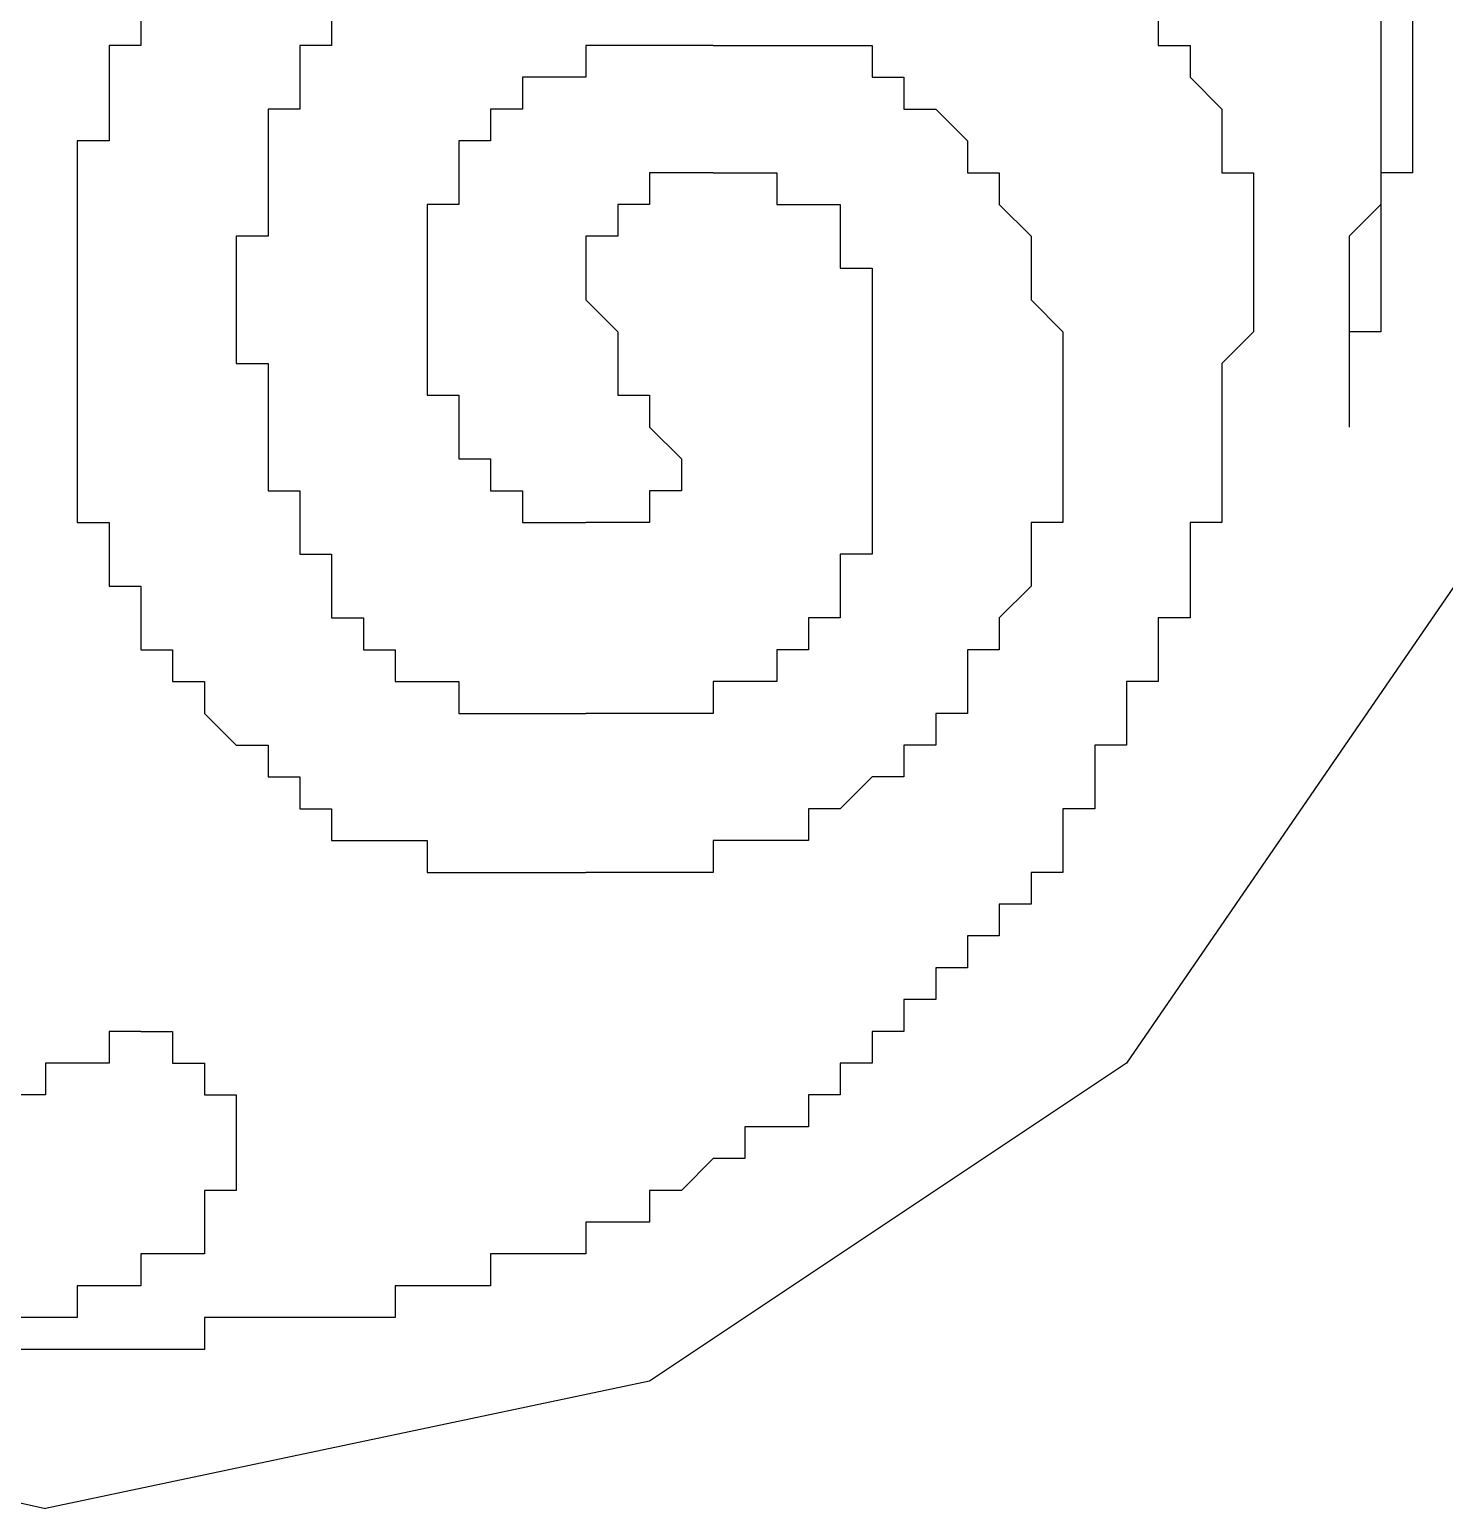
# Model space of a CAD drawing. Extents: x 0 to 594, y 0 to 420.
# Drawn here: x 421.25 to 425.7, y 71.9 to 76.55 of the extents above; entities that cross this region are included whole.
import ezdxf

# ---------------------------------------------------------------- set-up
doc = ezdxf.new("R2010")
doc.units = 0

msp = doc.modelspace()

# ---------------------------------------------------------------- linework, layer by layer
at = {"layer": 'GT_1', "flags": 128}
for points in [[(421.3, 81.6), (419.5, 81.2), (417.9, 80.2), (416.8, 78.6), (416.5, 76.8), (416.8, 74.9), (417.9, 73.3), (419.5, 72.3), (421.3, 71.9)], [(424.8, 76.6), (424.8, 76.5), (424.8, 76.5), (424.9, 76.5), (424.9, 76.5), (424.9, 76.5), (424.9, 76.4), (424.9, 76.4), (424.9, 76.4), (424.9, 76.4), (425, 76.3), (425, 76.3), (425, 76.3), (425, 76.3), (425, 76.2), (425, 76.2), (425, 76.2), (425, 76.2), (425, 76.2), (425, 76.2), (425, 76.2), (425, 76.2), (425, 76.1), (425, 76.1), (425, 76.1), (425, 76.1), (425, 76.1), (425.1, 76.1), (425.1, 76.1), (425.1, 76.1), (425.1, 76), (425.1, 76), (425.1, 76), (425.1, 76), (425.1, 76), (425.1, 76), (425.1, 76), (425.1, 76), (425.1, 75.9), (425.1, 75.9), (425.1, 75.9), (425.1, 75.9), (425.1, 75.9), (425.1, 75.9), (425.1, 75.9), (425.1, 75.8), (425.1, 75.8), (425.1, 75.8), (425.1, 75.8), (425.1, 75.7), (425.1, 75.7), (425.1, 75.7), (425.1, 75.6), (425.1, 75.6), (425.1, 75.6), (425.1, 75.6), (425, 75.5), (425, 75.5), (425, 75.5), (425, 75.4), (425, 75.4), (425, 75.4), (425, 75.3), (425, 75.3), (425, 75.3), (425, 75.3), (425, 75.2), (425, 75.2), (425, 75.2), (425, 75.1), (425, 75.1), (425, 75.1), (425, 75), (424.9, 75), (424.9, 75), (424.9, 75), (424.9, 74.9), (424.9, 74.9), (424.9, 74.9), (424.9, 74.8), (424.9, 74.8), (424.9, 74.8), (424.9, 74.8), (424.9, 74.8), (424.9, 74.8), (424.9, 74.7), (424.9, 74.7), (424.8, 74.7), (424.8, 74.7), (424.8, 74.7), (424.8, 74.6), (424.8, 74.6), (424.8, 74.6), (424.8, 74.6), (424.8, 74.6), (424.8, 74.6), (424.8, 74.5), (424.8, 74.5), (424.8, 74.5), (424.8, 74.5), (424.8, 74.5), (424.7, 74.5), (424.7, 74.4), (424.7, 74.4), (424.7, 74.4), (424.7, 74.4), (424.7, 74.4), (424.7, 74.4), (424.7, 74.3), (424.7, 74.3), (424.7, 74.3), (424.7, 74.3), (424.7, 74.3), (424.6, 74.3), (424.6, 74.2), (424.6, 74.2), (424.6, 74.2), (424.6, 74.2), (424.6, 74.2), (424.6, 74.2), (424.6, 74.1), (424.6, 74.1), (424.6, 74.1), (424.6, 74.1), (424.5, 74.1), (424.5, 74.1), (424.5, 74), (424.5, 74), (424.5, 74), (424.5, 74), (424.5, 74), (424.5, 74), (424.5, 74), (424.5, 73.9), (424.4, 73.9), (424.4, 73.9), (424.4, 73.9), (424.4, 73.9), (424.4, 73.9), (424.4, 73.8), (424.4, 73.8), (424.4, 73.8), (424.4, 73.8), (424.3, 73.8), (424.3, 73.8), (424.3, 73.8), (424.3, 73.7), (424.3, 73.7), (424.3, 73.7), (424.3, 73.7), (424.3, 73.7), (424.3, 73.7), (424.2, 73.7), (424.2, 73.6), (424.2, 73.6), (424.2, 73.6), (424.2, 73.6), (424.2, 73.6), (424.2, 73.6), (424.2, 73.6), (424.1, 73.6), (424.1, 73.5), (424.1, 73.5), (424.1, 73.5), (424.1, 73.5), (424.1, 73.5), (424.1, 73.5), (424, 73.5), (424, 73.4), (424, 73.4), (424, 73.4), (424, 73.4), (424, 73.4), (424, 73.4), (424, 73.4), (423.9, 73.4), (423.9, 73.3), (423.9, 73.3), (423.9, 73.3), (423.9, 73.3), (423.9, 73.3), (423.9, 73.3), (423.8, 73.3), (423.8, 73.3), (423.8, 73.3), (423.8, 73.2), (423.8, 73.2), (423.8, 73.2), (423.8, 73.2), (423.7, 73.2), (423.7, 73.2), (423.7, 73.2), (423.7, 73.2), (423.7, 73.2), (423.7, 73.1), (423.6, 73.1), (423.6, 73.1), (423.6, 73.1), (423.6, 73.1), (423.6, 73.1), (423.6, 73.1), (423.5, 73.1), (423.5, 73.1), (423.5, 73), (423.5, 73), (423.5, 73), (423.5, 73), (423.4, 73), (423.4, 73), (423.4, 73), (423.3, 72.9), (423.3, 72.9), (423.3, 72.9), (423.3, 72.9), (423.2, 72.9), (423.2, 72.9), (423.2, 72.8), (423.1, 72.8), (423.1, 72.8), (423.1, 72.8), (423, 72.8), (423, 72.8), (423, 72.7), (422.9, 72.7), (422.9, 72.7), (422.9, 72.7), (422.8, 72.7), (422.8, 72.7), (422.8, 72.7), (422.7, 72.7), (422.7, 72.6), (422.7, 72.6), (422.6, 72.6), (422.6, 72.6), (422.6, 72.6), (422.5, 72.6), (422.5, 72.6), (422.5, 72.6), (422.4, 72.6), (422.4, 72.6), (422.4, 72.5), (422.3, 72.5), (422.3, 72.5), (422.3, 72.5), (422.2, 72.5), (422.2, 72.5), (422.1, 72.5), (422.1, 72.5), (422.1, 72.5), (422, 72.5), (422, 72.5), (422, 72.5), (421.9, 72.5), (421.9, 72.5), (421.8, 72.5), (421.8, 72.5), (421.8, 72.4), (421.7, 72.4), (421.7, 72.4), (421.7, 72.4), (421.6, 72.4), (421.6, 72.4), (421.6, 72.4), (421.5, 72.4), (421.5, 72.4), (421.4, 72.4), (421.4, 72.4), (421.4, 72.4), (421.3, 72.4), (421.3, 72.4), (421.3, 72.4), (421.2, 72.4)], [(421.6, 76.6), (421.6, 76.5)], [(422.2, 76.6), (422.2, 76.5), (422.2, 76.5), (422.2, 76.5), (422.1, 76.5), (422.1, 76.5), (422.1, 76.5), (422.1, 76.5), (422.1, 76.4), (422.1, 76.4), (422.1, 76.4), (422.1, 76.4), (422.1, 76.4), (422.1, 76.4), (422.1, 76.3), (422.1, 76.3), (422.1, 76.3), (422, 76.3), (422, 76.3), (422, 76.3), (422, 76.2), (422, 76.2), (422, 76.2), (422, 76.2), (422, 76.2), (422, 76.2), (422, 76.1), (422, 76.1), (422, 76.1), (422, 76.1), (422, 76.1), (422, 76), (422, 76), (422, 76), (422, 76), (422, 76), (422, 76), (422, 75.9), (422, 75.9), (422, 75.9), (422, 75.9), (421.9, 75.9), (421.9, 75.8), (421.9, 75.8), (421.9, 75.8), (421.9, 75.8), (421.9, 75.8), (421.9, 75.8), (421.9, 75.7), (421.9, 75.7), (421.9, 75.7), (421.9, 75.7), (421.9, 75.7), (421.9, 75.6), (421.9, 75.6), (421.9, 75.6), (421.9, 75.6), (421.9, 75.6), (421.9, 75.6), (421.9, 75.5), (421.9, 75.5), (422, 75.5), (422, 75.5), (422, 75.5), (422, 75.5), (422, 75.5), (422, 75.4), (422, 75.4), (422, 75.4), (422, 75.4), (422, 75.4), (422, 75.4), (422, 75.3), (422, 75.3), (422, 75.3), (422, 75.3), (422, 75.3), (422, 75.3), (422, 75.3), (422, 75.2), (422, 75.2), (422, 75.2), (422, 75.2), (422, 75.2), (422, 75.2), (422, 75.1), (422, 75.1), (422, 75.1), (422, 75.1), (422, 75.1), (422.1, 75.1), (422.1, 75.1), (422.1, 75.1), (422.1, 75), (422.1, 75), (422.1, 75), (422.1, 75), (422.1, 75), (422.1, 75), (422.1, 75), (422.1, 74.9), (422.1, 74.9), (422.1, 74.9), (422.1, 74.9), (422.1, 74.9), (422.2, 74.9), (422.2, 74.9), (422.2, 74.9), (422.2, 74.8), (422.2, 74.8), (422.2, 74.8), (422.2, 74.8), (422.2, 74.8), (422.2, 74.8), (422.2, 74.8), (422.2, 74.8), (422.2, 74.7), (422.3, 74.7), (422.3, 74.7), (422.3, 74.7), (422.3, 74.7), (422.3, 74.7), (422.3, 74.7), (422.3, 74.7), (422.3, 74.7), (422.3, 74.7), (422.3, 74.6), (422.4, 74.6), (422.4, 74.6), (422.4, 74.6), (422.4, 74.6), (422.4, 74.6), (422.4, 74.6), (422.4, 74.6), (422.4, 74.6), (422.4, 74.6), (422.4, 74.5), (422.5, 74.5), (422.5, 74.5), (422.5, 74.5), (422.5, 74.5), (422.5, 74.5), (422.5, 74.5), (422.5, 74.5), (422.5, 74.5), (422.6, 74.5), (422.6, 74.5), (422.6, 74.5), (422.6, 74.5), (422.6, 74.5), (422.6, 74.5), (422.6, 74.4), (422.6, 74.4), (422.7, 74.4), (422.7, 74.4), (422.7, 74.4), (422.7, 74.4), (422.7, 74.4), (422.7, 74.4), (422.7, 74.4), (422.7, 74.4), (422.8, 74.4), (422.8, 74.4), (422.8, 74.4), (422.8, 74.4), (422.8, 74.4), (422.8, 74.4), (422.8, 74.4), (422.9, 74.4), (422.9, 74.4), (422.9, 74.4), (422.9, 74.4), (422.9, 74.4), (422.9, 74.4), (422.9, 74.4), (423, 74.4), (423, 74.4), (423, 74.4), (423, 74.4), (423, 74.4), (423, 74.4), (423, 74.4), (423, 74.4)], [(425.6, 76.6), (425.6, 76.5), (425.6, 76.5), (425.6, 76.5), (425.6, 76.5), (425.6, 76.5), (425.6, 76.4), (425.6, 76.4), (425.6, 76.4), (425.6, 76.4), (425.6, 76.4), (425.6, 76.3), (425.6, 76.3), (425.6, 76.3), (425.6, 76.3), (425.6, 76.2), (425.6, 76.2), (425.6, 76.2), (425.6, 76.2), (425.6, 76.1), (425.6, 76.1), (425.5, 76.1), (425.5, 76.1), (425.5, 76), (425.5, 76), (425.5, 76), (425.5, 76), (425.5, 75.9), (425.5, 75.9), (425.5, 75.9), (425.5, 75.9), (425.5, 75.8), (425.5, 75.8), (425.5, 75.8), (425.5, 75.7), (425.5, 75.7), (425.5, 75.7), (425.5, 75.7), (425.5, 75.6), (425.4, 75.6), (425.4, 75.6), (425.4, 75.6), (425.4, 75.5), (425.4, 75.5), (425.4, 75.5), (425.4, 75.5), (425.4, 75.5), (425.4, 75.4), (425.4, 75.4), (425.4, 75.4), (425.4, 75.4), (425.4, 75.4), (425.4, 75.4), (425.4, 75.4), (425.4, 75.4), (425.4, 75.4), (425.4, 75.3), (425.4, 75.3), (425.4, 75.3)], [(425.5, 76.6), (425.5, 76.5)], [(421.5, 76.5), (421.5, 76.4)], [(421.5, 76.5), (421.5, 76.5), (421.5, 76.5)], [(421.6, 76.5), (421.5, 76.5)], [(421.6, 76.5), (421.6, 76.5), (421.6, 76.5), (421.6, 76.5)], [(423, 76.5), (423, 76.4)], [(423, 76.5), (423, 76.5), (423, 76.5), (423, 76.5), (423, 76.5), (423, 76.5)], [(423.1, 76.5), (423, 76.5)], [(423.4, 76.5), (423.4, 76.5), (423.4, 76.5), (423.4, 76.5), (423.4, 76.5), (423.4, 76.5), (423.4, 76.5), (423.4, 76.5), (423.4, 76.5), (423.5, 76.5), (423.5, 76.5), (423.5, 76.5), (423.5, 76.5), (423.5, 76.5), (423.5, 76.5), (423.5, 76.5), (423.6, 76.5), (423.6, 76.5), (423.6, 76.5), (423.6, 76.5), (423.6, 76.5), (423.6, 76.5), (423.6, 76.5), (423.7, 76.5), (423.7, 76.5), (423.7, 76.5), (423.7, 76.5), (423.7, 76.5), (423.7, 76.5), (423.7, 76.5), (423.7, 76.5), (423.8, 76.5), (423.8, 76.5), (423.8, 76.5), (423.8, 76.5), (423.8, 76.5), (423.8, 76.5), (423.8, 76.5), (423.8, 76.5), (423.9, 76.5), (423.9, 76.5), (423.9, 76.4), (423.9, 76.4), (423.9, 76.4), (423.9, 76.4), (423.9, 76.4), (423.9, 76.4), (424, 76.4), (424, 76.4), (424, 76.4), (424, 76.4), (424, 76.4), (424, 76.4), (424, 76.4), (424, 76.4), (424, 76.3), (424.1, 76.3), (424.1, 76.3), (424.1, 76.3), (424.1, 76.3), (424.1, 76.3), (424.1, 76.3), (424.1, 76.3), (424.1, 76.3), (424.1, 76.3), (424.1, 76.3), (424.2, 76.2), (424.2, 76.2), (424.2, 76.2), (424.2, 76.2), (424.2, 76.2), (424.2, 76.2), (424.2, 76.2), (424.2, 76.2), (424.2, 76.2), (424.2, 76.1), (424.2, 76.1), (424.2, 76.1), (424.3, 76.1), (424.3, 76.1), (424.3, 76.1), (424.3, 76.1), (424.3, 76.1), (424.3, 76.1), (424.3, 76), (424.3, 76), (424.3, 76), (424.3, 76), (424.3, 76), (424.3, 76), (424.3, 76), (424.3, 76), (424.4, 75.9), (424.4, 75.9), (424.4, 75.9), (424.4, 75.9), (424.4, 75.9), (424.4, 75.9), (424.4, 75.9), (424.4, 75.8), (424.4, 75.8), (424.4, 75.8), (424.4, 75.8), (424.4, 75.8), (424.4, 75.8), (424.4, 75.8), (424.4, 75.8), (424.4, 75.7), (424.4, 75.7), (424.4, 75.7), (424.4, 75.7), (424.4, 75.7), (424.4, 75.7), (424.5, 75.6), (424.5, 75.6), (424.5, 75.6), (424.5, 75.6), (424.5, 75.6), (424.5, 75.6), (424.5, 75.6), (424.5, 75.5), (424.5, 75.5), (424.5, 75.5), (424.5, 75.5), (424.5, 75.5), (424.5, 75.5), (424.5, 75.5), (424.5, 75.4), (424.5, 75.4), (424.5, 75.4), (424.5, 75.4), (424.5, 75.4), (424.5, 75.4), (424.5, 75.3), (424.5, 75.3), (424.5, 75.3), (424.5, 75.3), (424.5, 75.3), (424.5, 75.3), (424.5, 75.3), (424.5, 75.2), (424.5, 75.2), (424.5, 75.2), (424.5, 75.2), (424.5, 75.2), (424.5, 75.2), (424.5, 75.1), (424.5, 75.1), (424.5, 75.1), (424.5, 75.1), (424.5, 75.1), (424.5, 75.1), (424.5, 75), (424.4, 75), (424.4, 75), (424.4, 75), (424.4, 75), (424.4, 75), (424.4, 74.9), (424.4, 74.9), (424.4, 74.9), (424.4, 74.9), (424.4, 74.9), (424.4, 74.9), (424.4, 74.8), (424.4, 74.8), (424.4, 74.8), (424.4, 74.8), (424.4, 74.8), (424.4, 74.8), (424.4, 74.8), (424.3, 74.7), (424.3, 74.7), (424.3, 74.7), (424.3, 74.7), (424.3, 74.7), (424.3, 74.7), (424.3, 74.6), (424.3, 74.6), (424.3, 74.6), (424.3, 74.6), (424.3, 74.6), (424.3, 74.6), (424.2, 74.6), (424.2, 74.5), (424.2, 74.5), (424.2, 74.5), (424.2, 74.5), (424.2, 74.5), (424.2, 74.5), (424.2, 74.5), (424.2, 74.4), (424.2, 74.4), (424.1, 74.4), (424.1, 74.4), (424.1, 74.4), (424.1, 74.4), (424.1, 74.4), (424.1, 74.4), (424.1, 74.3), (424.1, 74.3), (424, 74.3), (424, 74.3), (424, 74.3), (424, 74.3), (424, 74.3), (424, 74.3), (424, 74.2), (423.9, 74.2), (423.9, 74.2), (423.9, 74.2), (423.9, 74.2), (423.9, 74.2), (423.9, 74.2), (423.9, 74.2), (423.8, 74.1), (423.8, 74.1), (423.8, 74.1), (423.8, 74.1), (423.8, 74.1), (423.8, 74.1), (423.7, 74.1), (423.7, 74.1), (423.7, 74.1), (423.7, 74.1), (423.7, 74), (423.7, 74), (423.6, 74), (423.6, 74), (423.6, 74), (423.6, 74), (423.6, 74), (423.5, 74), (423.5, 74), (423.5, 74), (423.5, 74), (423.5, 74), (423.5, 74), (423.4, 74), (423.4, 73.9), (423.4, 73.9), (423.4, 73.9), (423.4, 73.9), (423.4, 73.9), (423.3, 73.9), (423.3, 73.9), (423.3, 73.9), (423.3, 73.9), (423.3, 73.9), (423.2, 73.9), (423.2, 73.9), (423.2, 73.9), (423.2, 73.9), (423.2, 73.9), (423.1, 73.9), (423.1, 73.9), (423.1, 73.9), (423.1, 73.9), (423.1, 73.9), (423.1, 73.9), (423, 73.9), (423, 73.9), (423, 73.9), (423, 73.9), (423, 73.9)], [(423.1, 76.5), (423.1, 76.5), (423.1, 76.5), (423.1, 76.5), (423.1, 76.5), (423.1, 76.5), (423.1, 76.5), (423.1, 76.5), (423.1, 76.5)], [(423.2, 76.5), (423.1, 76.5)], [(423.2, 76.5), (423.2, 76.5), (423.2, 76.5), (423.2, 76.5), (423.2, 76.5), (423.2, 76.5), (423.2, 76.5), (423.2, 76.5), (423.2, 76.5)], [(423.3, 76.5), (423.2, 76.5)], [(423.3, 76.5), (423.3, 76.5), (423.3, 76.5), (423.3, 76.5), (423.3, 76.5), (423.3, 76.5), (423.3, 76.5), (423.3, 76.5)], [(423.4, 76.5), (423.3, 76.5)], [(425.5, 76.5), (425.5, 76.4)], [(425.5, 76.5), (425.5, 76.5), (425.5, 76.5), (425.5, 76.5), (425.5, 76.5), (425.5, 76.5), (425.5, 76.5)], [(421.5, 76.4), (421.5, 76.3)], [(421.5, 76.4), (421.5, 76.4), (421.5, 76.4), (421.5, 76.4), (421.5, 76.4), (421.5, 76.4), (421.5, 76.4)], [(422.8, 76.4), (422.8, 76.3)], [(422.8, 76.4), (422.8, 76.4)], [(422.9, 76.4), (422.8, 76.4)], [(422.9, 76.4), (422.9, 76.4), (422.9, 76.4), (422.9, 76.4), (422.9, 76.4), (422.9, 76.4), (422.9, 76.4), (422.9, 76.4), (422.9, 76.4), (422.9, 76.4), (422.9, 76.4)], [(423, 76.4), (422.9, 76.4)], [(423, 76.4), (423, 76.4), (423, 76.4), (423, 76.4)], [(425.5, 76.4), (425.5, 76.3)], [(425.5, 76.4), (425.5, 76.4), (425.5, 76.4), (425.5, 76.4), (425.5, 76.4)], [(421.5, 76.3), (421.5, 76.2)], [(421.5, 76.3), (421.5, 76.3), (421.5, 76.3), (421.5, 76.3), (421.5, 76.3), (421.5, 76.3)], [(422.7, 76.3), (422.7, 76.2)], [(422.7, 76.3), (422.7, 76.3), (422.7, 76.3)], [(422.8, 76.3), (422.7, 76.3)], [(422.8, 76.3), (422.8, 76.3), (422.8, 76.3), (422.8, 76.3), (422.8, 76.3), (422.8, 76.3), (422.8, 76.3), (422.8, 76.3), (422.8, 76.3), (422.8, 76.3)], [(425.5, 76.3), (425.5, 76.2)], [(425.5, 76.3), (425.5, 76.3)], [(421.4, 76.2), (421.4, 76.1)], [(421.4, 76.2), (421.4, 76.2), (421.4, 76.2), (421.4, 76.2), (421.4, 76.2)], [(421.5, 76.2), (421.4, 76.2)], [(422.6, 76.2), (422.6, 76.1)], [(422.7, 76.2), (422.6, 76.2)], [(422.7, 76.2), (422.7, 76.2), (422.7, 76.2), (422.7, 76.2), (422.7, 76.2), (422.7, 76.2), (422.7, 76.2), (422.7, 76.2), (422.7, 76.2), (422.7, 76.2), (422.7, 76.2)], [(425.5, 76.2), (425.5, 76.1)], [(425.5, 76.2), (425.5, 76.2)], [(421.4, 76.1), (421.4, 76)], [(421.4, 76.1), (421.4, 76.1), (421.4, 76.1), (421.4, 76.1), (421.4, 76.1), (421.4, 76.1)], [(422.6, 76.1), (422.6, 76)], [(422.6, 76.1), (422.6, 76.1), (422.6, 76.1), (422.6, 76.1), (422.6, 76.1), (422.6, 76.1), (422.6, 76.1), (422.6, 76.1), (422.6, 76.1), (422.6, 76.1), (422.6, 76.1)], [(423.4, 76.1), (423.4, 76.1), (423.4, 76.1), (423.4, 76.1), (423.4, 76.1), (423.4, 76.1), (423.4, 76.1), (423.4, 76.1), (423.3, 76.1), (423.3, 76.1), (423.3, 76.1), (423.3, 76.1), (423.3, 76.1), (423.3, 76.1), (423.3, 76.1), (423.3, 76.1), (423.2, 76.1), (423.2, 76.1), (423.2, 76.1), (423.2, 76.1), (423.2, 76.1), (423.2, 76.1), (423.2, 76.1), (423.2, 76), (423.2, 76), (423.2, 76), (423.1, 76), (423.1, 76), (423.1, 76), (423.1, 76), (423.1, 76), (423.1, 76), (423.1, 76), (423.1, 76), (423.1, 76), (423.1, 76), (423.1, 75.9), (423.1, 75.9), (423.1, 75.9), (423.1, 75.9), (423.1, 75.9), (423.1, 75.9), (423.1, 75.9), (423.1, 75.9), (423.1, 75.9), (423.1, 75.9), (423.1, 75.9), (423.1, 75.9), (423, 75.9), (423, 75.8), (423, 75.8), (423, 75.8), (423, 75.8), (423, 75.8), (423, 75.8), (423, 75.8), (423, 75.8), (423, 75.8), (423, 75.8), (423, 75.8), (423, 75.8), (423, 75.7), (423, 75.7), (423, 75.7), (423, 75.7), (423, 75.7), (423, 75.7), (423, 75.7), (423, 75.7), (423, 75.7), (423.1, 75.6), (423.1, 75.6), (423.1, 75.6), (423.1, 75.6), (423.1, 75.6), (423.1, 75.6), (423.1, 75.6), (423.1, 75.6), (423.1, 75.6), (423.1, 75.6), (423.1, 75.6), (423.1, 75.5), (423.1, 75.5), (423.1, 75.5), (423.1, 75.5), (423.1, 75.5), (423.1, 75.5), (423.1, 75.5), (423.1, 75.5), (423.1, 75.5), (423.1, 75.5), (423.1, 75.4), (423.1, 75.4), (423.2, 75.4), (423.2, 75.4), (423.2, 75.4), (423.2, 75.4), (423.2, 75.4), (423.2, 75.4), (423.2, 75.4), (423.2, 75.4), (423.2, 75.4), (423.2, 75.4), (423.2, 75.4), (423.2, 75.4), (423.2, 75.3), (423.2, 75.3), (423.2, 75.3), (423.2, 75.3), (423.2, 75.3), (423.2, 75.3), (423.2, 75.3), (423.2, 75.3), (423.2, 75.3), (423.2, 75.3), (423.2, 75.3), (423.2, 75.3), (423.2, 75.3), (423.3, 75.2), (423.3, 75.2), (423.3, 75.2), (423.3, 75.2), (423.3, 75.2), (423.3, 75.2), (423.3, 75.2), (423.3, 75.2), (423.3, 75.2), (423.3, 75.2), (423.3, 75.2), (423.3, 75.2), (423.3, 75.2), (423.3, 75.2), (423.3, 75.2), (423.3, 75.2), (423.3, 75.1), (423.3, 75.1), (423.3, 75.1), (423.3, 75.1), (423.3, 75.1), (423.2, 75.1), (423.2, 75.1), (423.2, 75.1), (423.2, 75.1), (423.2, 75.1), (423.2, 75.1), (423.2, 75.1), (423.2, 75.1), (423.2, 75.1), (423.2, 75.1), (423.2, 75.1), (423.2, 75.1), (423.2, 75.1), (423.2, 75.1), (423.2, 75.1), (423.2, 75.1), (423.2, 75), (423.2, 75), (423.2, 75), (423.2, 75), (423.2, 75), (423.2, 75), (423.2, 75), (423.2, 75), (423.2, 75), (423.2, 75), (423.2, 75), (423.2, 75), (423.2, 75), (423.2, 75), (423.1, 75), (423.1, 75), (423.1, 75), (423.1, 75), (423.1, 75), (423.1, 75), (423.1, 75), (423.1, 75), (423.1, 75), (423.1, 75), (423.1, 75), (423.1, 75), (423.1, 75), (423.1, 75), (423.1, 75), (423.1, 75), (423.1, 75), (423.1, 75), (423.1, 75), (423, 75), (423, 75), (423, 75), (423, 75), (423, 75), (423, 75), (423, 75), (423, 75), (423, 75), (423, 75), (423, 75), (423, 75), (423, 75), (423, 75)], [(423.4, 76.1), (423.5, 76.1)], [(423.5, 76.1), (423.6, 76.1)], [(423.5, 76.1), (423.5, 76.1), (423.5, 76.1), (423.5, 76.1), (423.5, 76.1), (423.5, 76.1), (423.5, 76.1), (423.5, 76.1), (423.5, 76.1), (423.5, 76.1), (423.5, 76.1), (423.5, 76.1), (423.5, 76.1), (423.5, 76.1), (423.5, 76.1), (423.5, 76.1)], [(423.6, 76.1), (423.6, 76)], [(423.6, 76.1), (423.6, 76.1), (423.6, 76.1), (423.6, 76.1), (423.6, 76.1), (423.6, 76.1), (423.6, 76.1), (423.6, 76.1), (423.6, 76.1), (423.6, 76.1), (423.6, 76.1), (423.6, 76.1), (423.6, 76.1), (423.6, 76.1), (423.6, 76.1), (423.6, 76.1)], [(425.5, 76.1), (425.5, 76)], [(425.5, 76.1), (425.5, 76.1), (425.5, 76.1)], [(421.4, 76), (421.4, 75.9)], [(421.4, 76), (421.4, 76), (421.4, 76), (421.4, 76), (421.4, 76)], [(422.5, 76), (422.5, 75.9)], [(422.6, 76), (422.5, 76)], [(422.6, 76), (422.6, 76), (422.6, 76), (422.6, 76), (422.6, 76), (422.6, 76), (422.6, 76), (422.6, 76), (422.6, 76)], [(423.6, 76), (423.7, 76)], [(423.6, 76), (423.6, 76), (423.6, 76), (423.6, 76), (423.6, 76)], [(423.7, 76), (423.8, 76)], [(423.7, 76), (423.7, 76), (423.7, 76), (423.7, 76), (423.7, 76), (423.7, 76), (423.7, 76), (423.7, 76), (423.7, 76), (423.7, 76), (423.7, 76), (423.7, 76), (423.7, 76), (423.7, 76), (423.7, 76), (423.7, 76), (423.7, 76), (423.7, 76)], [(423.8, 76), (423.8, 75.9)], [(423.8, 76), (423.8, 76)], [(425.5, 76), (425.4, 75.9)], [(425.5, 76), (425.5, 76)], [(421.4, 75.9), (421.4, 75.8)], [(421.4, 75.9), (421.4, 75.9), (421.4, 75.9), (421.4, 75.9), (421.4, 75.9), (421.4, 75.9)], [(422.5, 75.9), (422.5, 75.8)], [(422.5, 75.9), (422.5, 75.9), (422.5, 75.9), (422.5, 75.9), (422.5, 75.9), (422.5, 75.9), (422.5, 75.9), (422.5, 75.9), (422.5, 75.9), (422.5, 75.9)], [(423.8, 75.9), (423.8, 75.8)], [(423.8, 75.9), (423.8, 75.9), (423.8, 75.9), (423.8, 75.9), (423.8, 75.9), (423.8, 75.9), (423.8, 75.9), (423.8, 75.9), (423.8, 75.9), (423.8, 75.9), (423.8, 75.9), (423.8, 75.9), (423.8, 75.9), (423.8, 75.9), (423.8, 75.9), (423.8, 75.9), (423.8, 75.9)], [(425.4, 75.9), (425.4, 75.8)], [(425.4, 75.9), (425.4, 75.9)], [(421.4, 75.8), (421.4, 75.7)], [(421.4, 75.8), (421.4, 75.8), (421.4, 75.8), (421.4, 75.8), (421.4, 75.8)], [(422.5, 75.8), (422.5, 75.7)], [(422.5, 75.8), (422.5, 75.8), (422.5, 75.8), (422.5, 75.8), (422.5, 75.8), (422.5, 75.8), (422.5, 75.8), (422.5, 75.8), (422.5, 75.8), (422.5, 75.8)], [(423.8, 75.8), (423.9, 75.8)], [(423.8, 75.8), (423.8, 75.8), (423.8, 75.8)], [(423.9, 75.8), (423.9, 75.7)], [(423.9, 75.8), (423.9, 75.8), (423.9, 75.8), (423.9, 75.8), (423.9, 75.8), (423.9, 75.8), (423.9, 75.8), (423.9, 75.8), (423.9, 75.8), (423.9, 75.8), (423.9, 75.8)], [(425.4, 75.8), (425.4, 75.7)], [(425.4, 75.8), (425.4, 75.8)], [(421.4, 75.7), (421.4, 75.6)], [(421.4, 75.7), (421.4, 75.7), (421.4, 75.7), (421.4, 75.7), (421.4, 75.7), (421.4, 75.7)], [(422.5, 75.7), (422.5, 75.6)], [(422.5, 75.7), (422.5, 75.7), (422.5, 75.7), (422.5, 75.7), (422.5, 75.7), (422.5, 75.7), (422.5, 75.7), (422.5, 75.7)], [(423.9, 75.7), (423.9, 75.6)], [(423.9, 75.7), (423.9, 75.7), (423.9, 75.7), (423.9, 75.7), (423.9, 75.7), (423.9, 75.7), (423.9, 75.7), (423.9, 75.7), (423.9, 75.7), (423.9, 75.7), (423.9, 75.7), (423.9, 75.7)], [(425.4, 75.7), (425.4, 75.6)], [(425.4, 75.7), (425.4, 75.7), (425.4, 75.7)], [(421.4, 75.6), (421.4, 75.5)], [(421.4, 75.6), (421.4, 75.6), (421.4, 75.6), (421.4, 75.6), (421.4, 75.6)], [(422.5, 75.6), (422.5, 75.5)], [(422.5, 75.6), (422.5, 75.6), (422.5, 75.6), (422.5, 75.6), (422.5, 75.6), (422.5, 75.6)], [(423.9, 75.6), (423.9, 75.5)], [(423.9, 75.6), (423.9, 75.6), (423.9, 75.6), (423.9, 75.6), (423.9, 75.6), (423.9, 75.6), (423.9, 75.6), (423.9, 75.6), (423.9, 75.6), (423.9, 75.6)], [(425.4, 75.6), (425.4, 75.5)], [(425.4, 75.6), (425.4, 75.6)], [(421.4, 75.5), (421.4, 75.4)], [(421.4, 75.5), (421.4, 75.5), (421.4, 75.5), (421.4, 75.5), (421.4, 75.5)], [(422.5, 75.5), (422.5, 75.4)], [(422.5, 75.5), (422.5, 75.5), (422.5, 75.5), (422.5, 75.5), (422.5, 75.5), (422.5, 75.5)], [(423.9, 75.5), (423.9, 75.4)], [(423.9, 75.5), (423.9, 75.5), (423.9, 75.5), (423.9, 75.5), (423.9, 75.5), (423.9, 75.5), (423.9, 75.5), (423.9, 75.5), (423.9, 75.5)], [(425.4, 75.5), (425.4, 75.4)], [(425.4, 75.5), (425.4, 75.5), (425.4, 75.5), (425.4, 75.5)], [(421.4, 75.4), (421.4, 75.3)], [(421.4, 75.4), (421.4, 75.4), (421.4, 75.4), (421.4, 75.4), (421.4, 75.4)], [(422.5, 75.4), (422.6, 75.4)], [(422.5, 75.4), (422.5, 75.4), (422.5, 75.4)], [(422.6, 75.4), (422.6, 75.3)], [(422.6, 75.4), (422.6, 75.4), (422.6, 75.4), (422.6, 75.4)], [(423.9, 75.4), (423.9, 75.3)], [(423.9, 75.4), (423.9, 75.4), (423.9, 75.4), (423.9, 75.4), (423.9, 75.4), (423.9, 75.4), (423.9, 75.4), (423.9, 75.4), (423.9, 75.4), (423.9, 75.4)], [(425.4, 75.4), (425.4, 75.3)], [(425.4, 75.4), (425.4, 75.4), (425.4, 75.4), (425.4, 75.4), (425.4, 75.4), (425.4, 75.4)], [(421.4, 75.3), (421.4, 75.2)], [(421.4, 75.3), (421.4, 75.3), (421.4, 75.3), (421.4, 75.3), (421.4, 75.3)], [(422.6, 75.3), (422.6, 75.2)], [(422.6, 75.3), (422.6, 75.3), (422.6, 75.3), (422.6, 75.3), (422.6, 75.3), (422.6, 75.3)], [(423.9, 75.3), (423.9, 75.2)], [(423.9, 75.3), (423.9, 75.3), (423.9, 75.3), (423.9, 75.3), (423.9, 75.3), (423.9, 75.3), (423.9, 75.3), (423.9, 75.3)], [(421.4, 75.2), (421.4, 75.1)], [(421.4, 75.2), (421.4, 75.2), (421.4, 75.2), (421.4, 75.2), (421.4, 75.2)], [(422.6, 75.2), (422.7, 75.2)], [(422.6, 75.2), (422.6, 75.2), (422.6, 75.2), (422.6, 75.2)], [(422.7, 75.2), (422.7, 75.1)], [(422.7, 75.2), (422.7, 75.2), (422.7, 75.2), (422.7, 75.2), (422.7, 75.2), (422.7, 75.2), (422.7, 75.2), (422.7, 75.2)], [(423.9, 75.2), (423.9, 75.1)], [(423.9, 75.2), (423.9, 75.2), (423.9, 75.2), (423.9, 75.2), (423.9, 75.2), (423.9, 75.2), (423.9, 75.2), (423.9, 75.2), (423.9, 75.2)], [(421.4, 75.1), (421.4, 75)], [(421.4, 75.1), (421.4, 75.1), (421.4, 75.1), (421.4, 75.1), (421.4, 75.1), (421.4, 75.1)], [(422.7, 75.1), (422.8, 75.1)], [(422.7, 75.1), (422.7, 75.1), (422.7, 75.1), (422.7, 75.1), (422.7, 75.1), (422.7, 75.1), (422.7, 75.1), (422.7, 75.1), (422.7, 75.1), (422.7, 75.1), (422.7, 75.1)], [(422.8, 75.1), (422.8, 75)], [(422.8, 75.1), (422.8, 75.1), (422.8, 75.1), (422.8, 75.1), (422.8, 75.1), (422.8, 75.1), (422.8, 75.1), (422.8, 75.1), (422.8, 75.1), (422.8, 75.1), (422.8, 75.1)], [(423.9, 75.1), (423.9, 75)], [(423.9, 75.1), (423.9, 75.1), (423.9, 75.1), (423.9, 75.1), (423.9, 75.1), (423.9, 75.1), (423.9, 75.1), (423.9, 75.1)], [(421.4, 75), (421.5, 75)], [(421.5, 75), (421.5, 74.9)], [(421.5, 75), (421.5, 75), (421.5, 75), (421.5, 75)], [(422.8, 75), (422.9, 75)], [(422.8, 75), (422.8, 75), (422.8, 75), (422.8, 75), (422.8, 75), (422.8, 75)], [(422.9, 75), (423, 75)], [(422.9, 75), (422.9, 75), (422.9, 75), (422.9, 75), (422.9, 75), (422.9, 75), (422.9, 75), (422.9, 75), (422.9, 75), (422.9, 75), (422.9, 75), (422.9, 75), (422.9, 75), (422.9, 75), (422.9, 75)], [(423.9, 75), (423.9, 74.9)], [(423.9, 75), (423.9, 75), (423.9, 75), (423.9, 75), (423.9, 75), (423.9, 75), (423.9, 75), (423.9, 75), (423.9, 75)], [(421.5, 74.9), (421.5, 74.8)], [(421.5, 74.9), (421.5, 74.9), (421.5, 74.9), (421.5, 74.9), (421.5, 74.9)], [(423.8, 74.9), (423.8, 74.8)], [(423.8, 74.9), (423.8, 74.9), (423.8, 74.9), (423.8, 74.9)], [(423.9, 74.9), (423.8, 74.9)], [(423.9, 74.9), (423.9, 74.9), (423.9, 74.9), (423.9, 74.9), (423.9, 74.9)], [(425.8, 74.9), (424.7, 73.3)], [(421.5, 74.8), (421.6, 74.8)], [(421.5, 74.8), (421.5, 74.8), (421.5, 74.8), (421.5, 74.8)], [(421.6, 74.8), (421.6, 74.7)], [(421.6, 74.8), (421.6, 74.8)], [(423.8, 74.8), (423.8, 74.7)], [(423.8, 74.8), (423.8, 74.8), (423.8, 74.8), (423.8, 74.8), (423.8, 74.8), (423.8, 74.8), (423.8, 74.8), (423.8, 74.8), (423.8, 74.8), (423.8, 74.8), (423.8, 74.8)], [(421.6, 74.7), (421.6, 74.6)], [(421.6, 74.7), (421.6, 74.7), (421.6, 74.7), (421.6, 74.7), (421.6, 74.7), (421.6, 74.7)], [(423.7, 74.7), (423.7, 74.6)], [(423.7, 74.7), (423.7, 74.7), (423.7, 74.7), (423.7, 74.7), (423.7, 74.7), (423.7, 74.7), (423.7, 74.7), (423.7, 74.7), (423.7, 74.7), (423.7, 74.7)], [(423.8, 74.7), (423.7, 74.7)], [(421.6, 74.6), (421.7, 74.6)], [(421.6, 74.6), (421.6, 74.6), (421.6, 74.6)], [(421.7, 74.6), (421.7, 74.5)], [(421.7, 74.6), (421.7, 74.6), (421.7, 74.6)], [(423.6, 74.6), (423.6, 74.5)], [(423.6, 74.6), (423.6, 74.6), (423.6, 74.6), (423.6, 74.6), (423.6, 74.6), (423.6, 74.6), (423.6, 74.6), (423.6, 74.6), (423.6, 74.6), (423.6, 74.6)], [(423.7, 74.6), (423.6, 74.6)], [(423.7, 74.6), (423.7, 74.6), (423.7, 74.6)], [(421.7, 74.5), (421.8, 74.5)], [(421.7, 74.5), (421.7, 74.5), (421.7, 74.5), (421.7, 74.5), (421.7, 74.5)], [(421.8, 74.5), (421.8, 74.4)], [(423.4, 74.5), (423.4, 74.4)], [(423.4, 74.5), (423.4, 74.5), (423.4, 74.5), (423.4, 74.5), (423.4, 74.5)], [(423.5, 74.5), (423.4, 74.5)], [(423.5, 74.5), (423.5, 74.5), (423.5, 74.5), (423.5, 74.5), (423.5, 74.5), (423.5, 74.5), (423.5, 74.5), (423.5, 74.5), (423.5, 74.5), (423.5, 74.5), (423.5, 74.5)], [(423.6, 74.5), (423.5, 74.5)], [(421.8, 74.4), (421.9, 74.3)], [(421.8, 74.4), (421.8, 74.4), (421.8, 74.4), (421.8, 74.4), (421.8, 74.4), (421.8, 74.4), (421.8, 74.4)], [(423.1, 74.4), (423, 74.4)], [(423.1, 74.4), (423.1, 74.4), (423.1, 74.4), (423.1, 74.4), (423.1, 74.4), (423.1, 74.4), (423.1, 74.4), (423.1, 74.4), (423.1, 74.4)], [(423.2, 74.4), (423.1, 74.4)], [(423.2, 74.4), (423.2, 74.4), (423.2, 74.4), (423.2, 74.4), (423.2, 74.4), (423.2, 74.4), (423.2, 74.4), (423.2, 74.4), (423.2, 74.4)], [(423.3, 74.4), (423.2, 74.4)], [(423.3, 74.4), (423.3, 74.4), (423.3, 74.4), (423.3, 74.4), (423.3, 74.4), (423.3, 74.4), (423.3, 74.4), (423.3, 74.4), (423.3, 74.4)], [(423.4, 74.4), (423.3, 74.4)], [(423.4, 74.4), (423.4, 74.4), (423.4, 74.4), (423.4, 74.4), (423.4, 74.4)], [(421.9, 74.3), (422, 74.3)], [(421.9, 74.3), (421.9, 74.3), (421.9, 74.3), (421.9, 74.3), (421.9, 74.3), (421.9, 74.3)], [(422, 74.3), (422, 74.2)], [(422, 74.2), (422.1, 74.2)], [(422, 74.2), (422, 74.2), (422, 74.2), (422, 74.2), (422, 74.2)], [(422.1, 74.2), (422.1, 74.1)], [(422.1, 74.2), (422.1, 74.2)], [(422.1, 74.1), (422.2, 74.1)], [(422.1, 74.1), (422.1, 74.1), (422.1, 74.1), (422.1, 74.1)], [(422.2, 74.1), (422.2, 74)], [(422.2, 74.1), (422.2, 74.1), (422.2, 74.1), (422.2, 74.1), (422.2, 74.1)], [(422.2, 74), (422.3, 74)], [(422.3, 74), (422.4, 74)], [(422.3, 74), (422.3, 74), (422.3, 74), (422.3, 74), (422.3, 74)], [(422.4, 74), (422.5, 74)], [(422.4, 74), (422.4, 74), (422.4, 74), (422.4, 74), (422.4, 74)], [(422.5, 74), (422.5, 73.9)], [(422.5, 74), (422.5, 74)], [(422.5, 73.9), (422.6, 73.9)], [(422.5, 73.9), (422.5, 73.9), (422.5, 73.9)], [(422.6, 73.9), (422.7, 73.9)], [(422.6, 73.9), (422.6, 73.9), (422.6, 73.9), (422.6, 73.9), (422.6, 73.9)], [(422.7, 73.9), (422.8, 73.9)], [(422.7, 73.9), (422.7, 73.9), (422.7, 73.9), (422.7, 73.9)], [(422.8, 73.9), (422.9, 73.9)], [(422.8, 73.9), (422.8, 73.9), (422.8, 73.9), (422.8, 73.9), (422.8, 73.9)], [(422.9, 73.9), (423, 73.9)], [(422.9, 73.9), (422.9, 73.9), (422.9, 73.9), (422.9, 73.9)], [(421.6, 73.4), (421.6, 73.4), (421.6, 73.4), (421.6, 73.4), (421.6, 73.4), (421.6, 73.4), (421.6, 73.4), (421.6, 73.4), (421.6, 73.4), (421.6, 73.4), (421.6, 73.4), (421.6, 73.4), (421.5, 73.4), (421.5, 73.4), (421.5, 73.4), (421.5, 73.4), (421.5, 73.4), (421.5, 73.4), (421.5, 73.3), (421.4, 73.3), (421.4, 73.3), (421.4, 73.3), (421.4, 73.3), (421.4, 73.3), (421.4, 73.3), (421.4, 73.3), (421.3, 73.3), (421.3, 73.3), (421.3, 73.3), (421.3, 73.3), (421.3, 73.3), (421.3, 73.3), (421.3, 73.2), (421.3, 73.2), (421.2, 73.2)], [(421.6, 73.4), (421.7, 73.4)], [(421.7, 73.4), (421.7, 73.3)], [(421.7, 73.4), (421.7, 73.4), (421.7, 73.4), (421.7, 73.4), (421.7, 73.4), (421.7, 73.4), (421.7, 73.4)], [(421.7, 73.3), (421.8, 73.3)], [(421.7, 73.3), (421.7, 73.3), (421.7, 73.3), (421.7, 73.3), (421.7, 73.3)], [(421.8, 73.3), (421.8, 73.2)], [(421.8, 73.3), (421.8, 73.3), (421.8, 73.3), (421.8, 73.3), (421.8, 73.3), (421.8, 73.3), (421.8, 73.3), (421.8, 73.3), (421.8, 73.3), (421.8, 73.3), (421.8, 73.3), (421.8, 73.3), (421.8, 73.3), (421.8, 73.3), (421.8, 73.3)], [(424.7, 73.3), (423.2, 72.3)], [(421.8, 73.2), (421.9, 73.2)], [(421.8, 73.2), (421.8, 73.2), (421.8, 73.2), (421.8, 73.2)], [(421.9, 73.2), (421.9, 73.1)], [(421.9, 73.2), (421.9, 73.2), (421.9, 73.2), (421.9, 73.2), (421.9, 73.2), (421.9, 73.2), (421.9, 73.2), (421.9, 73.2), (421.9, 73.2)], [(421.9, 73.1), (421.9, 73)], [(421.9, 73.1), (421.9, 73.1), (421.9, 73.1), (421.9, 73.1), (421.9, 73.1), (421.9, 73.1), (421.9, 73.1), (421.9, 73.1), (421.9, 73.1), (421.9, 73.1), (421.9, 73.1), (421.9, 73.1)], [(421.9, 73), (421.9, 72.9)], [(421.9, 73), (421.9, 73), (421.9, 73), (421.9, 73), (421.9, 73), (421.9, 73), (421.9, 73), (421.9, 73), (421.9, 73), (421.9, 73), (421.9, 73), (421.9, 73), (421.9, 73), (421.9, 73)], [(421.8, 72.9), (421.8, 72.8)], [(421.8, 72.9), (421.8, 72.9), (421.8, 72.9), (421.8, 72.9)], [(421.9, 72.9), (421.8, 72.9)], [(421.9, 72.9), (421.9, 72.9), (421.9, 72.9), (421.9, 72.9), (421.9, 72.9), (421.9, 72.9), (421.9, 72.9), (421.9, 72.9), (421.9, 72.9), (421.9, 72.9), (421.9, 72.9)], [(421.8, 72.8), (421.8, 72.7)], [(421.8, 72.8), (421.8, 72.8), (421.8, 72.8), (421.8, 72.8), (421.8, 72.8), (421.8, 72.8), (421.8, 72.8), (421.8, 72.8), (421.8, 72.8), (421.8, 72.8), (421.8, 72.8), (421.8, 72.8), (421.8, 72.8), (421.8, 72.8), (421.8, 72.8), (421.8, 72.8)], [(421.6, 72.7), (421.6, 72.6)], [(421.6, 72.7), (421.6, 72.7)], [(421.7, 72.7), (421.6, 72.7)], [(421.7, 72.7), (421.7, 72.7), (421.7, 72.7), (421.7, 72.7), (421.7, 72.7), (421.7, 72.7), (421.7, 72.7), (421.7, 72.7), (421.7, 72.7), (421.7, 72.7), (421.7, 72.7), (421.7, 72.7), (421.7, 72.7), (421.7, 72.7), (421.7, 72.7), (421.7, 72.7)], [(421.8, 72.7), (421.7, 72.7)], [(421.8, 72.7), (421.8, 72.7)], [(421.4, 72.6), (421.4, 72.5)], [(421.4, 72.6), (421.4, 72.6), (421.4, 72.6), (421.4, 72.6), (421.4, 72.6), (421.4, 72.6)], [(421.5, 72.6), (421.4, 72.6)], [(421.5, 72.6), (421.5, 72.6), (421.5, 72.6), (421.5, 72.6), (421.5, 72.6), (421.5, 72.6), (421.5, 72.6), (421.5, 72.6), (421.5, 72.6), (421.5, 72.6), (421.5, 72.6)], [(421.6, 72.6), (421.5, 72.6)], [(421.6, 72.6), (421.6, 72.6), (421.6, 72.6), (421.6, 72.6), (421.6, 72.6), (421.6, 72.6), (421.6, 72.6), (421.6, 72.6), (421.6, 72.6)], [(421.3, 72.5), (421.2, 72.5)], [(421.3, 72.5), (421.3, 72.5), (421.3, 72.5), (421.3, 72.5), (421.3, 72.5), (421.3, 72.5), (421.3, 72.5), (421.3, 72.5), (421.3, 72.5)], [(421.4, 72.5), (421.3, 72.5)], [(421.4, 72.5), (421.4, 72.5), (421.4, 72.5), (421.4, 72.5)], [(423.2, 72.3), (421.3, 71.9)]]:
    msp.add_lwpolyline(points, dxfattribs=at)

doc.saveas('drawing.dxf')
